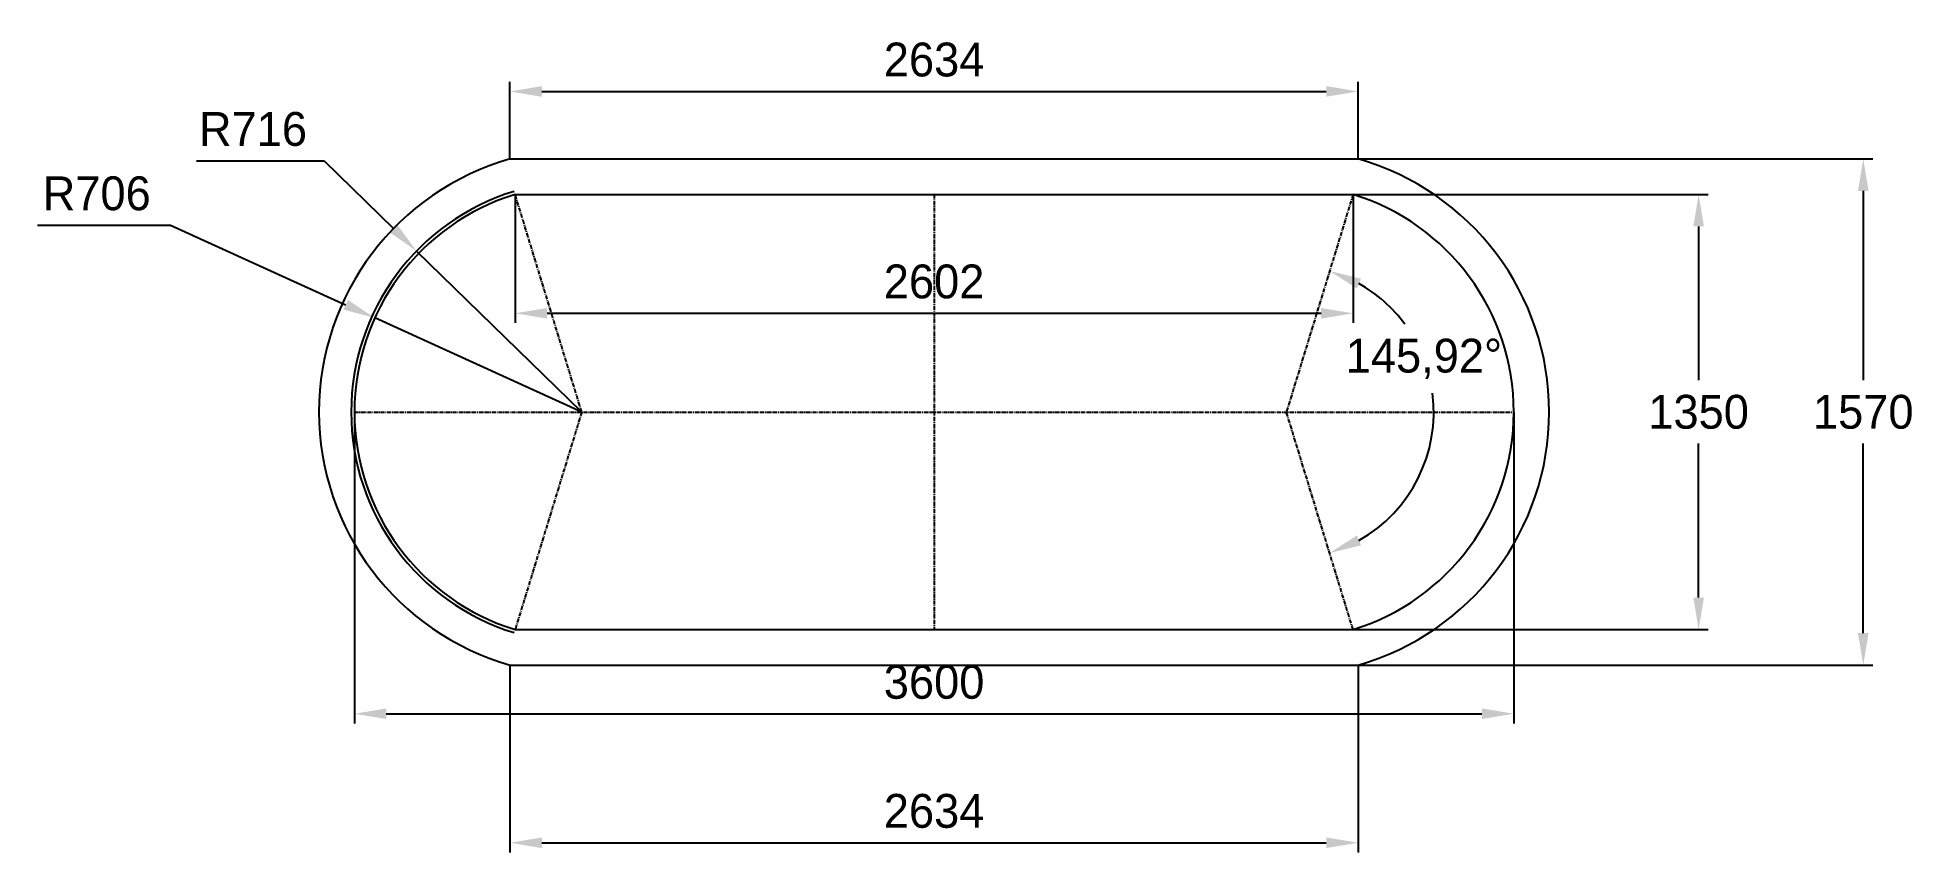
# Model space of a CAD drawing. Header units: millimetres. Extents: x -2784 to 3044, y -8090 to -5561.
import ezdxf

# ---------------------------------------------------------------- set-up
doc = ezdxf.new("R2010")
doc.units = ezdxf.units.MM
doc.header["$PDSIZE"] = -1
doc.linetypes.add('CENTERX2', pattern=[20.32, 12.7, -2.54, 2.54, -2.54])
doc.dimstyles.new('ISO-25', dxfattribs={"dimtxt": 2.5, "dimasz": 2.5, "dimexe": 1.25, "dimexo": 0.625, "dimtad": 1, "dimtxsty": 'Standard', "dimcen": 2.5, "dimadec": 0, "dimazin": 0, "dimtfac": 1, "dimtmove": 0, "dimatfit": 3, "dimfxl": 1, "dimarcsym": 0})

# ---------------------------------------------------------------- blocks, each defined once
blk = doc.blocks.new('*D2')
at = {"color": 0, "lineweight": -2, "transparency": 16777216}
for p, q in [((-1300.9, -6048.1), (-1300.9, -6446.9)), ((1300.9, -6048.1), (1300.9, -6446.9)), ((-1201.8, -6416.9), (1201.8, -6416.9))]:
    blk.add_line(p, q, dxfattribs=at)
at = {"color": 0, "transparency": 16777216}
for points in [[(-1201.8, -6400.4), (-1201.8, -6433.4), (-1300.9, -6416.9)], [(1201.8, -6400.4), (1201.8, -6433.4), (1300.9, -6416.9)]]:
    blk.add_solid(points, dxfattribs=at)
at = {"layer": 'Defpoints', "color": 0, "transparency": 16777216}
for p in [(-1300.9, -6048.1), (1300.9, -6048.1), (1300.9, -6416.9)]:
    blk.add_point(p, dxfattribs=at)
at = {"color": 0, "transparency": 16777216, "insert": (0, -6318.7), "char_height": 105, "attachment_point": 5}
blk.add_mtext('2602', dxfattribs=at)
blk = doc.blocks.new('*D6')
at = {"color": 0, "lineweight": -2, "transparency": 16777216}
for p, q in [((-2783.8, -6143.6), (-2370.6, -6143.6)), ((-2370.6, -6143.6), (-1827.1, -6390.3)), ((-1094, -6723.1), (-1736.9, -6431.2))]:
    blk.add_line(p, q, dxfattribs=at)
at = {"color": 0, "transparency": 16777216}
blk.add_solid([(-1820.2, -6375.3), (-1833.9, -6405.3), (-1736.9, -6431.2)], dxfattribs=at)
at = {"layer": 'Defpoints', "color": 0, "transparency": 16777216}
for p in [(-1736.9, -6431.2), (-1094, -6723.1)]:
    blk.add_point(p, dxfattribs=at)
at = {"color": 0, "transparency": 16777216, "insert": (-2600.1, -6045.3), "char_height": 105, "attachment_point": 5}
blk.add_mtext('R706', dxfattribs=at)
blk = doc.blocks.new('*D7')
at = {"color": 0, "lineweight": -2, "transparency": 16777216}
for p, q in [((-1800, -6723.1), (-1800, -7689.3)), ((1800, -6723.1), (1800, -7689.3)), ((-1700.9, -7659.3), (1700.9, -7659.3))]:
    blk.add_line(p, q, dxfattribs=at)
at = {"color": 0, "transparency": 16777216}
for points in [[(-1700.9, -7642.8), (-1700.9, -7675.8), (-1800, -7659.3)], [(1700.9, -7642.8), (1700.9, -7675.8), (1800, -7659.3)]]:
    blk.add_solid(points, dxfattribs=at)
at = {"layer": 'Defpoints', "color": 0, "transparency": 16777216}
for p in [(-1800, -6723.1), (1800, -6723.1), (1800, -7659.3)]:
    blk.add_point(p, dxfattribs=at)
at = {"color": 0, "transparency": 16777216, "insert": (0, -7561), "char_height": 105, "attachment_point": 5}
blk.add_mtext('3600', dxfattribs=at)
blk = doc.blocks.new('*D8')
at = {"color": 0, "lineweight": -2, "transparency": 16777216}
for start, end in [(36.47118, 60.53219), (299.46781, 7.29367)]:
    blk.add_arc((1094, -6723.1), 457.7, start, end, dxfattribs=at)
at = {"color": 0, "transparency": 16777216}
for points in [[(1312.6, -6339.8), (1325.7, -6309.4), (1228.1, -6285.5)], [(1325.7, -7136.7), (1312.6, -7106.3), (1228.1, -7160.6)]]:
    blk.add_solid(points, dxfattribs=at)
at = {"layer": 'Defpoints', "color": 0, "transparency": 16777216}
for p in [(1300.9, -6048.1), (1094, -6723.1), (1094, -6723.1), (1511.1, -6911.5), (1300.9, -7398.1)]:
    blk.add_point(p, dxfattribs=at)
at = {"color": 0, "transparency": 16777216, "insert": (1520.9, -6558), "char_height": 105, "attachment_point": 5}
blk.add_mtext('145,92°', dxfattribs=at)
blk = doc.blocks.new('*D9')
at = {"color": 0, "lineweight": -2, "transparency": 16777216}
for p, q in [((1300.9, -6048.1), (2403.9, -6048.1)), ((2373.9, -6147.1), (2373.9, -6624.8)), ((2373.9, -7299), (2373.9, -6821.3)), ((1300.9, -7398.1), (2403.9, -7398.1))]:
    blk.add_line(p, q, dxfattribs=at)
at = {"color": 0, "transparency": 16777216}
for points in [[(2357.4, -6147.1), (2390.4, -6147.1), (2373.9, -6048.1)], [(2357.4, -7299), (2390.4, -7299), (2373.9, -7398.1)]]:
    blk.add_solid(points, dxfattribs=at)
at = {"layer": 'Defpoints', "color": 0, "transparency": 16777216}
for p in [(1300.9, -6048.1), (1300.9, -7398.1), (2373.9, -7398.1)]:
    blk.add_point(p, dxfattribs=at)
at = {"color": 0, "transparency": 16777216, "insert": (2373.9, -6723.1), "char_height": 105, "attachment_point": 5}
blk.add_mtext('1350', dxfattribs=at)
blk = doc.blocks.new('*D11')
at = {"color": 0, "lineweight": -2, "transparency": 16777216}
for p, q in [((-1316.8, -5938.1), (-1316.8, -5698.5)), ((1316.8, -5938.1), (1316.8, -5698.5)), ((-1217.7, -5728.5), (1217.7, -5728.5))]:
    blk.add_line(p, q, dxfattribs=at)
at = {"color": 0, "transparency": 16777216}
for points in [[(-1217.7, -5712), (-1217.7, -5745), (-1316.8, -5728.5)], [(1217.7, -5712), (1217.7, -5745), (1316.8, -5728.5)]]:
    blk.add_solid(points, dxfattribs=at)
at = {"layer": 'Defpoints', "color": 0, "transparency": 16777216}
for p in [(1316.8, -5728.5), (-1316.8, -5938.1), (1316.8, -5938.1)]:
    blk.add_point(p, dxfattribs=at)
at = {"color": 0, "transparency": 16777216, "insert": (0, -5630.2), "char_height": 105, "attachment_point": 5}
blk.add_mtext('2634', dxfattribs=at)
blk = doc.blocks.new('*D13')
at = {"color": 0, "lineweight": -2, "transparency": 16777216}
for p, q in [((1316.8, -5938.1), (2915.1, -5938.1)), ((2885.1, -6037.1), (2885.1, -6624.8)), ((2885.1, -7409), (2885.1, -6821.3)), ((1316.8, -7508.1), (2915.1, -7508.1))]:
    blk.add_line(p, q, dxfattribs=at)
at = {"color": 0, "transparency": 16777216}
for points in [[(2868.6, -6037.1), (2901.6, -6037.1), (2885.1, -5938.1)], [(2868.6, -7409), (2901.6, -7409), (2885.1, -7508.1)]]:
    blk.add_solid(points, dxfattribs=at)
at = {"layer": 'Defpoints', "color": 0, "transparency": 16777216}
for p in [(1316.8, -5938.1), (1316.8, -7508.1), (2885.1, -7508.1)]:
    blk.add_point(p, dxfattribs=at)
at = {"color": 0, "transparency": 16777216, "insert": (2885.1, -6723.1), "char_height": 105, "attachment_point": 5}
blk.add_mtext('1570', dxfattribs=at)
blk = doc.blocks.new('*D15')
at = {"color": 0, "lineweight": -2, "transparency": 16777216}
for p, q in [((-1316.8, -7508.1), (-1316.8, -8089.6)), ((1316.8, -7508.1), (1316.8, -8089.6)), ((-1217.7, -8059.6), (1217.7, -8059.6))]:
    blk.add_line(p, q, dxfattribs=at)
at = {"color": 0, "transparency": 16777216}
for points in [[(-1217.7, -8043.1), (-1217.7, -8076.1), (-1316.8, -8059.6)], [(1217.7, -8043.1), (1217.7, -8076.1), (1316.8, -8059.6)]]:
    blk.add_solid(points, dxfattribs=at)
at = {"layer": 'Defpoints', "color": 0, "transparency": 16777216}
for p in [(-1316.8, -7508.1), (1316.8, -7508.1), (1316.8, -8059.6)]:
    blk.add_point(p, dxfattribs=at)
at = {"color": 0, "transparency": 16777216, "insert": (0, -7961.4), "char_height": 105, "attachment_point": 5}
blk.add_mtext('2634', dxfattribs=at)
blk = doc.blocks.new('*D19')
at = {"color": 0, "lineweight": -2, "transparency": 16777216}
for p, q in [((-2289.9, -5943.9), (-1894.2, -5943.9)), ((-1894.2, -5943.9), (-1677.9, -6154.4)), ((-1094, -6723.1), (-1607, -6223.6))]:
    blk.add_line(p, q, dxfattribs=at)
at = {"color": 0, "transparency": 16777216}
blk.add_solid([(-1666.4, -6142.6), (-1689.5, -6166.3), (-1607, -6223.6)], dxfattribs=at)
at = {"layer": 'Defpoints', "color": 0, "transparency": 16777216}
for p in [(-1607, -6223.6), (-1094, -6723.1)]:
    blk.add_point(p, dxfattribs=at)
at = {"color": 0, "transparency": 16777216, "insert": (-2114.9, -5845.6), "char_height": 105, "attachment_point": 5}
blk.add_mtext('R716', dxfattribs=at)

msp = doc.modelspace()

# ---------------------------------------------------------------- linework, layer by layer
at = {"color": 3, "linetype": 'Continuous'}
for p, q in [((-1316.8, -5938.1), (1316.8, -5938.1)), ((-1300.9, -6048.1), (1300.9, -6048.1)), ((-1300.9, -7398.1), (1300.9, -7398.1)), ((-1316.8, -7508.1), (1316.8, -7508.1))]:
    msp.add_line(p, q, dxfattribs=at)
at = {"color": 217, "linetype": 'CENTERX2', "true_color": 0x93278f}
for p, q in [((-1094, -6723.1), (-1300.9, -6048.1)), ((1300.9, -6048.1), (1094, -6723.1)), ((-1094, -6723.1), (-1300.9, -7398.1)), ((1300.9, -7398.1), (1094, -6723.1))]:
    msp.add_line(p, q, dxfattribs=at)
at = {"color": 5, "linetype": 'CENTERX2'}
for p, q in [((0, -6048.1), (0, -7398.1)), ((-1800, -6723.1), (1800, -6723.1))]:
    msp.add_line(p, q, dxfattribs=at)
at = {"color": 3, "linetype": 'Continuous'}
for centre, radius, start, end in [((-1094, -6723.1), 816, 105.84375, 254.15625), ((1094, -6723.1), 816, 285.84375, 74.15625), ((-1094, -6723.1), 706, 107.04191, 252.95809), ((1094, -6723.1), 706, 287.04191, 72.95809)]:
    msp.add_arc(centre, radius, start, end, dxfattribs=at)
at = {"color": 5, "linetype": 'Continuous'}
msp.add_arc((-1094, -6723.1), 716, 107.04191, 252.95809, dxfattribs=at)

# ---------------------------------------------------------------- dimensions: what is measured, and where the dimension line sits
for base, p1, p2, picture, middle in [((1316.8, -5728.5), (-1316.8, -5938.1), (1316.8, -5938.1), '*D11', (0, -5630.2)), ((1800, -7659.3), (-1800, -6723.1), (1800, -6723.1), '*D7', (0, -7561)), ((1316.8, -8059.6), (-1316.8, -7508.1), (1316.8, -7508.1), '*D15', (0, -7961.4))]:
    dim = msp.add_linear_dim(base=base, p1=p1, p2=p2, dimstyle='ISO-25', override={"dimscale": 30, "dimtxt": 3.5, "dimasz": 3.302, "dimexe": 1, "dimexo": 0, "dimgap": 1.524, "dimtih": 1, "dimtoh": 1, "dimdec": 0, "dimzin": 1, "dimadec": 2, "dimtdec": 0, "dimtzin": 1})
    dim.commit()
    dim.dimension.update_dxf_attribs({"geometry": picture, "text_midpoint": middle})
dim = msp.add_radius_dim(center=(-1094, -6723.1), mpoint=(-1607, -6223.6), dimstyle='ISO-25', override={"dimscale": 30, "dimtxt": 3.5, "dimasz": 3.302, "dimexe": 1, "dimexo": 0, "dimgap": 1.524, "dimtih": 1, "dimtoh": 1, "dimdec": 0, "dimzin": 1, "dimadec": 2, "dimtdec": 0, "dimtzin": 1})
dim.commit()
dim.dimension.update_dxf_attribs({"geometry": '*D19', "text_midpoint": (-2114.9, -5943.9), "dimtype": 164})
for base, p1, p2, picture, middle in [((2885.1, -7508.1), (1316.8, -5938.1), (1316.8, -7508.1), '*D13', (2885.1, -6723.1)), ((2373.9, -7398.1), (1300.9, -6048.1), (1300.9, -7398.1), '*D9', (2373.9, -6723.1))]:
    dim = msp.add_linear_dim(base=base, p1=p1, p2=p2, angle=90, dimstyle='ISO-25', override={"dimscale": 30, "dimtxt": 3.5, "dimasz": 3.302, "dimexe": 1, "dimexo": 0, "dimgap": 1.524, "dimtih": 1, "dimtoh": 1, "dimdec": 0, "dimzin": 1, "dimadec": 2, "dimtdec": 0, "dimtzin": 1})
    dim.commit()
    dim.dimension.update_dxf_attribs({"geometry": picture, "text_midpoint": middle})
at = {"color": 1}
dim = msp.add_radius_dim(center=(-1094, -6723.1), mpoint=(-1736.9, -6431.2), dimstyle='ISO-25', override={"dimscale": 30, "dimtxt": 3.5, "dimasz": 3.302, "dimexe": 1, "dimexo": 0, "dimgap": 1.524, "dimtih": 1, "dimtoh": 1, "dimdec": 0, "dimzin": 1, "dimadec": 2, "dimtdec": 0, "dimtzin": 1}, dxfattribs=at)
dim.commit()
dim.dimension.update_dxf_attribs({"geometry": '*D6', "text_midpoint": (-2600.1, -6143.6), "dimtype": 164})
dim = msp.add_linear_dim(base=(1300.9, -6416.9), p1=(-1300.9, -6048.1), p2=(1300.9, -6048.1), dimstyle='ISO-25', override={"dimscale": 30, "dimtxt": 3.5, "dimasz": 3.302, "dimexe": 1, "dimexo": 0, "dimgap": 1.524, "dimtih": 1, "dimtoh": 1, "dimdec": 0, "dimzin": 1, "dimadec": 2, "dimtdec": 0, "dimtzin": 1})
dim.commit()
dim.dimension.update_dxf_attribs({"geometry": '*D2', "text_midpoint": (0, -6416.9), "dimtype": 160})
dim = msp.add_angular_dim_2l(base=(1511.1, -6911.5), line1=((1300.9, -7398.1), (1094, -6723.1)), line2=((1300.9, -6048.1), (1094, -6723.1)), dimstyle='ISO-25', override={"dimscale": 30, "dimtxt": 3.5, "dimasz": 3.302, "dimexe": 1, "dimexo": 0, "dimgap": 1.524, "dimtih": 1, "dimtoh": 1, "dimdec": 0, "dimzin": 1, "dimadec": 2, "dimtdec": 0, "dimtzin": 1})
dim.commit()
dim.dimension.update_dxf_attribs({"geometry": '*D8', "text_midpoint": (1520.9, -6558), "dimtype": 162})

doc.saveas('drawing.dxf')
